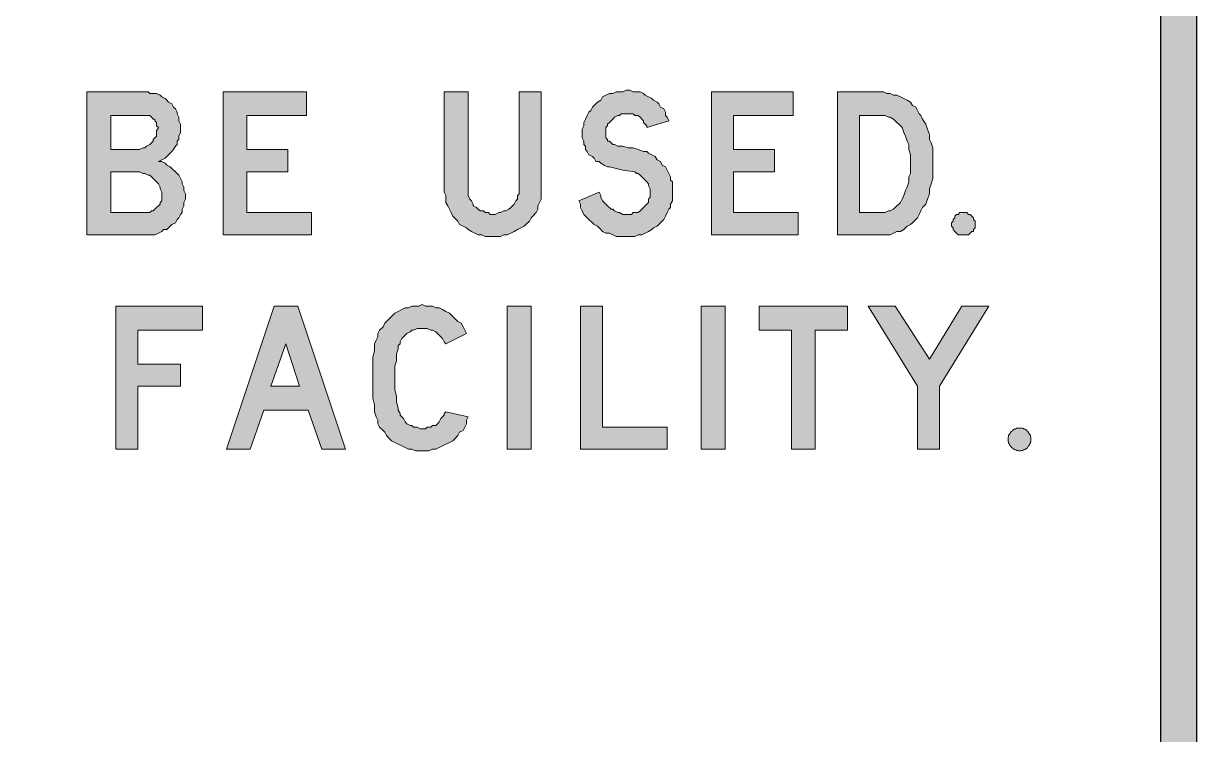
# Model space of a CAD drawing. Extents: x 171 to 1038, y -1303 to 275.
# Drawn here: x 310.28 to 343.08, y 164.64 to 184.52 of the extents above; entities that cross this region are included whole.
import ezdxf

# ---------------------------------------------------------------- set-up
doc = ezdxf.new("R2010")
doc.units = 0
doc.header["$LTSCALE"] = 12
doc.header["$MEASUREMENT"] = 0
doc.layers.get('0').update_dxf_attribs({"linetype": 'CONTINUOUS'})
for name, color, linetype in [('L25', 1, 'CONTINUOUS'), ('L35', 3, 'CONTINUOUS'), ('T25', 1, 'CONTINUOUS')]:
    doc.layers.add(name, color=color, linetype=linetype)

msp = doc.modelspace()

# ---------------------------------------------------------------- hatches: boundary and pattern name
at = {"layer": 'L25'}
h = msp.add_hatch(color=256, dxfattribs=at)
edge = h.paths.add_edge_path(flags=16)
edge.add_line((333.08, 141.06), (203.08, 141.06))
edge.add_arc((203.08, 150.06), 9, 180, 270, ccw=False)
edge.add_line((194.08, 150.06), (194.08, 265.06))
edge.add_arc((203.08, 265.06), 9, 90, 180, ccw=False)
edge.add_line((203.08, 274.06), (333.08, 274.06))
edge.add_arc((333.08, 265.06), 9, 0, 90, ccw=False)
edge.add_line((342.08, 265.06), (342.08, 150.06))
edge.add_arc((333.08, 150.06), 9, -90, 0, ccw=False)
edge = h.paths.add_edge_path()
edge.add_line((333.08, 140.06), (203.08, 140.06))
edge.add_arc((203.08, 150.06), 10, 180, 270, ccw=False)
edge.add_line((193.08, 150.06), (193.08, 265.06))
edge.add_arc((203.08, 265.06), 10, 90, 180, ccw=False)
edge.add_line((203.08, 275.06), (333.08, 275.06))
edge.add_arc((333.08, 265.06), 10, 0, 90, ccw=False)
edge.add_line((343.08, 265.06), (343.08, 150.06))
edge.add_arc((333.08, 150.06), 10, -90, 0, ccw=False)
msp.add_hatch(color=256, dxfattribs=at).paths.add_polyline_path([(337.814, 172.891), (337.814, 172.863), (337.814, 172.836), (337.828, 172.822), (337.828, 172.794), (337.842, 172.766), (337.856, 172.738), (337.87, 172.724), (337.884, 172.697), (337.897, 172.683), (337.925, 172.655), (337.939, 172.641), (337.967, 172.627), (337.981, 172.613), (338.009, 172.599), (338.036, 172.599), (338.05, 172.585), (338.078, 172.585), (338.106, 172.572), (338.134, 172.572), (338.161, 172.572), (338.189, 172.585), (338.217, 172.585), (338.245, 172.599), (338.259, 172.599), (338.287, 172.613), (338.314, 172.627), (338.328, 172.641), (338.356, 172.655), (338.37, 172.683), (338.384, 172.697), (338.398, 172.724), (338.412, 172.738), (338.425, 172.766), (338.439, 172.794), (338.439, 172.822), (338.453, 172.836), (338.453, 172.863), (338.453, 172.891), (338.453, 172.919), (338.453, 172.947), (338.439, 172.975), (338.439, 173.002), (338.425, 173.03), (338.412, 173.044), (338.398, 173.072), (338.384, 173.086), (338.37, 173.113), (338.356, 173.127), (338.328, 173.141), (338.314, 173.169), (338.287, 173.183), (338.259, 173.183), (338.245, 173.197), (338.217, 173.211), (338.189, 173.211), (338.161, 173.211), (338.134, 173.211), (338.106, 173.211), (338.078, 173.211), (338.05, 173.211), (338.036, 173.197), (338.009, 173.183), (337.981, 173.183), (337.967, 173.169), (337.939, 173.141), (337.925, 173.127), (337.897, 173.113), (337.884, 173.086), (337.87, 173.072), (337.856, 173.044), (337.842, 173.03), (337.828, 173.002), (337.828, 172.975), (337.814, 172.947), (337.814, 172.919)])
at = {"layer": 'T25'}
h = msp.add_hatch(color=256, dxfattribs=at)
h.paths.add_polyline_path([(314.147, 180.709), (314.242, 180.757), (314.29, 180.804), (314.337, 180.852), (314.432, 180.947), (314.48, 180.995), (314.527, 181.09), (314.575, 181.138), (314.575, 181.233), (314.623, 181.28), (314.623, 181.376), (314.67, 181.471), (314.67, 181.566), (314.67, 181.661), (314.67, 181.709), (314.623, 181.804), (314.623, 181.899), (314.575, 181.994), (314.575, 182.042), (314.527, 182.137), (314.48, 182.185), (314.432, 182.28), (314.337, 182.327), (314.29, 182.375), (314.242, 182.423), (314.147, 182.47), (314.099, 182.518), (314.004, 182.565), (313.909, 182.565), (313.814, 182.565), (313.766, 182.613), (313.671, 182.613), (312.053, 182.613), (312.053, 178.615), (313.671, 178.615), (313.766, 178.615), (313.861, 178.615), (313.956, 178.615), (314.052, 178.663), (314.147, 178.71), (314.194, 178.758), (314.29, 178.758), (314.385, 178.853), (314.432, 178.901), (314.527, 178.948), (314.575, 179.043), (314.623, 179.091), (314.67, 179.186), (314.718, 179.234), (314.718, 179.329), (314.765, 179.424), (314.765, 179.519), (314.813, 179.615), (314.813, 179.662), (314.813, 179.757), (314.765, 179.853), (314.765, 179.948), (314.718, 180.043), (314.718, 180.091), (314.67, 180.186), (314.623, 180.281), (314.575, 180.328), (314.527, 180.376), (314.432, 180.471), (314.385, 180.519), (314.29, 180.566), (314.242, 180.614), (314.147, 180.662), (314.052, 180.662)])
h.paths.add_polyline_path([(313.48, 180.376), (313.528, 180.376), (313.623, 180.328), (313.671, 180.328), (313.766, 180.281), (313.814, 180.281), (313.861, 180.233), (313.909, 180.186), (313.956, 180.138), (314.004, 180.091), (314.052, 180.043), (314.099, 179.948), (314.099, 179.9), (314.147, 179.805), (314.147, 179.757), (314.147, 179.662), (314.147, 179.615), (314.147, 179.567), (314.099, 179.519), (314.099, 179.472), (314.052, 179.424), (314.004, 179.377), (313.956, 179.329), (313.909, 179.281), (313.861, 179.281), (313.814, 179.234), (313.766, 179.234), (313.718, 179.234), (312.719, 179.234), (312.719, 180.376)], flags=16)
h.paths.add_polyline_path([(312.719, 180.995), (312.719, 181.947), (313.671, 181.947), (313.718, 181.947), (313.766, 181.947), (313.814, 181.947), (313.861, 181.899), (313.909, 181.852), (313.956, 181.852), (313.956, 181.804), (314.004, 181.756), (314.004, 181.709), (314.004, 181.661), (314.052, 181.614), (314.004, 181.518), (314.004, 181.471), (314.004, 181.376), (313.956, 181.328), (313.909, 181.28), (313.909, 181.233), (313.861, 181.185), (313.814, 181.138), (313.718, 181.09), (313.671, 181.042), (313.623, 181.042), (313.528, 180.995), (313.48, 180.995)], flags=16)
h.paths.add_polyline_path([(317.669, 180.995), (316.526, 180.995), (316.526, 181.947), (318.192, 181.947), (318.192, 182.613), (315.86, 182.613), (315.86, 178.615), (318.335, 178.615), (318.335, 179.234), (316.526, 179.234), (316.526, 180.376), (317.669, 180.376)])
h.paths.add_polyline_path([(322.714, 182.613), (322.047, 182.613), (322.047, 179.9), (322.047, 179.805), (322.095, 179.71), (322.095, 179.615), (322.095, 179.519), (322.143, 179.424), (322.19, 179.329), (322.238, 179.234), (322.285, 179.139), (322.333, 179.091), (322.428, 178.996), (322.476, 178.901), (322.571, 178.853), (322.666, 178.805), (322.714, 178.758), (322.809, 178.71), (322.904, 178.663), (322.999, 178.615), (323.094, 178.615), (323.19, 178.568), (323.332, 178.568), (323.428, 178.568), (323.523, 178.568), (323.618, 178.568), (323.713, 178.615), (323.808, 178.615), (323.904, 178.663), (323.999, 178.71), (324.094, 178.758), (324.189, 178.805), (324.284, 178.853), (324.332, 178.901), (324.427, 178.996), (324.475, 179.091), (324.522, 179.139), (324.617, 179.234), (324.665, 179.329), (324.665, 179.424), (324.713, 179.519), (324.76, 179.615), (324.76, 179.71), (324.76, 179.805), (324.76, 179.9), (324.76, 182.613), (324.142, 182.613), (324.142, 179.9), (324.142, 179.853), (324.142, 179.757), (324.094, 179.71), (324.094, 179.615), (324.046, 179.567), (323.999, 179.472), (323.951, 179.424), (323.904, 179.377), (323.856, 179.329), (323.761, 179.281), (323.713, 179.281), (323.618, 179.234), (323.57, 179.234), (323.475, 179.186), (323.428, 179.186), (323.332, 179.186), (323.285, 179.234), (323.19, 179.234), (323.142, 179.281), (323.047, 179.281), (322.999, 179.329), (322.952, 179.377), (322.857, 179.424), (322.857, 179.472), (322.809, 179.567), (322.761, 179.615), (322.714, 179.71), (322.714, 179.757), (322.714, 179.853), (322.714, 179.9)])
h.paths.add_polyline_path([(328.377, 180.138), (328.377, 180.233), (328.33, 180.328), (328.282, 180.424), (328.235, 180.519), (328.139, 180.566), (328.092, 180.662), (327.997, 180.709), (327.949, 180.804), (327.854, 180.852), (327.759, 180.9), (327.711, 180.947), (327.616, 180.947), (327.473, 180.995), (327.33, 181.042), (327.188, 181.042), (327.045, 181.09), (326.95, 181.09), (326.902, 181.09), (326.807, 181.138), (326.759, 181.138), (326.712, 181.185), (326.664, 181.233), (326.616, 181.233), (326.616, 181.28), (326.569, 181.328), (326.569, 181.376), (326.569, 181.423), (326.569, 181.471), (326.569, 181.518), (326.569, 181.614), (326.616, 181.661), (326.616, 181.709), (326.664, 181.756), (326.712, 181.804), (326.759, 181.852), (326.807, 181.899), (326.902, 181.947), (326.95, 181.947), (326.997, 181.994), (327.092, 181.994), (327.14, 181.994), (327.235, 181.994), (327.283, 181.994), (327.33, 181.994), (327.378, 181.947), (327.473, 181.947), (327.521, 181.899), (327.568, 181.852), (327.616, 181.804), (327.616, 181.756), (327.664, 181.709), (327.711, 181.661), (327.711, 181.614), (328.33, 181.804), (328.282, 181.899), (328.235, 181.947), (328.235, 182.042), (328.187, 182.137), (328.092, 182.185), (328.044, 182.28), (327.997, 182.327), (327.902, 182.375), (327.854, 182.423), (327.759, 182.47), (327.664, 182.518), (327.616, 182.565), (327.521, 182.613), (327.426, 182.613), (327.33, 182.613), (327.235, 182.661), (327.14, 182.661), (327.045, 182.613), (326.95, 182.613), (326.854, 182.613), (326.759, 182.565), (326.664, 182.565), (326.569, 182.518), (326.474, 182.47), (326.426, 182.375), (326.331, 182.327), (326.283, 182.28), (326.188, 182.185), (326.141, 182.089), (326.093, 182.042), (326.045, 181.947), (325.998, 181.852), (325.95, 181.756), (325.95, 181.661), (325.903, 181.566), (325.903, 181.471), (325.903, 181.376), (325.903, 181.328), (325.95, 181.233), (325.95, 181.138), (325.998, 181.09), (325.998, 180.995), (326.045, 180.947), (326.093, 180.852), (326.188, 180.804), (326.236, 180.757), (326.283, 180.662), (326.378, 180.662), (326.426, 180.614), (326.521, 180.566), (326.616, 180.519), (326.664, 180.519), (326.854, 180.471), (327.045, 180.424), (327.378, 180.376), (327.426, 180.328), (327.473, 180.328), (327.521, 180.281), (327.568, 180.233), (327.616, 180.186), (327.664, 180.138), (327.711, 180.091), (327.759, 180.043), (327.759, 179.995), (327.806, 179.9), (327.806, 179.853), (327.806, 179.805), (327.806, 179.71), (327.806, 179.662), (327.759, 179.615), (327.759, 179.519), (327.711, 179.472), (327.664, 179.424), (327.616, 179.377), (327.568, 179.329), (327.521, 179.281), (327.473, 179.234), (327.426, 179.234), (327.33, 179.234), (327.283, 179.186), (327.188, 179.186), (327.14, 179.186), (327.045, 179.186), (326.95, 179.234), (326.902, 179.234), (326.807, 179.281), (326.759, 179.329), (326.712, 179.329), (326.616, 179.424), (326.569, 179.472), (326.521, 179.519), (326.474, 179.567), (326.426, 179.662), (326.426, 179.71), (326.378, 179.805), (325.807, 179.567), (325.855, 179.472), (325.855, 179.377), (325.903, 179.281), (325.95, 179.186), (326.045, 179.091), (326.093, 179.043), (326.188, 178.948), (326.236, 178.901), (326.331, 178.853), (326.426, 178.758), (326.474, 178.71), (326.569, 178.663), (326.664, 178.663), (326.759, 178.615), (326.854, 178.568), (326.997, 178.568), (327.092, 178.568), (327.188, 178.568), (327.283, 178.568), (327.378, 178.568), (327.473, 178.615), (327.568, 178.615), (327.664, 178.663), (327.759, 178.71), (327.854, 178.758), (327.902, 178.805), (327.997, 178.853), (328.044, 178.901), (328.139, 178.996), (328.187, 179.043), (328.235, 179.139), (328.282, 179.234), (328.33, 179.329), (328.377, 179.377), (328.377, 179.472), (328.425, 179.567), (328.425, 179.662), (328.425, 179.757), (328.425, 179.853), (328.425, 179.948), (328.425, 180.091)])
h.paths.add_polyline_path([(331.281, 180.995), (330.138, 180.995), (330.138, 181.947), (331.804, 181.947), (331.804, 182.613), (329.52, 182.613), (329.52, 178.615), (331.947, 178.615), (331.947, 179.234), (330.138, 179.234), (330.138, 180.376), (331.281, 180.376)])
h.paths.add_polyline_path([(335.707, 180.328), (335.707, 180.471), (335.707, 180.614), (335.707, 180.757), (335.707, 180.9), (335.707, 181.042), (335.659, 181.185), (335.612, 181.28), (335.612, 181.423), (335.564, 181.566), (335.517, 181.709), (335.421, 181.852), (335.374, 181.947), (335.326, 181.994), (335.279, 182.089), (335.231, 182.185), (335.136, 182.232), (335.088, 182.327), (334.993, 182.375), (334.898, 182.423), (334.803, 182.47), (334.707, 182.518), (334.612, 182.518), (334.517, 182.565), (334.422, 182.565), (334.327, 182.613), (334.232, 182.613), (333.042, 182.613), (333.042, 178.615), (334.232, 178.615), (334.327, 178.615), (334.422, 178.615), (334.517, 178.615), (334.612, 178.663), (334.707, 178.71), (334.803, 178.71), (334.898, 178.758), (334.993, 178.853), (335.088, 178.901), (335.136, 178.948), (335.231, 179.043), (335.279, 179.091), (335.326, 179.186), (335.374, 179.281), (335.421, 179.377), (335.517, 179.472), (335.564, 179.615), (335.612, 179.757), (335.612, 179.9), (335.659, 180.043), (335.707, 180.186)])
h.paths.add_polyline_path([(335.088, 180.328), (335.041, 180.233), (335.041, 180.091), (334.993, 179.948), (334.945, 179.853), (334.898, 179.71), (334.85, 179.615), (334.803, 179.519), (334.755, 179.472), (334.707, 179.424), (334.66, 179.377), (334.612, 179.329), (334.517, 179.281), (334.47, 179.281), (334.374, 179.234), (334.327, 179.234), (334.232, 179.234), (333.66, 179.234), (333.66, 181.947), (334.232, 181.947), (334.327, 181.947), (334.374, 181.947), (334.47, 181.899), (334.517, 181.899), (334.612, 181.852), (334.66, 181.804), (334.707, 181.756), (334.755, 181.709), (334.803, 181.661), (334.85, 181.614), (334.898, 181.471), (334.945, 181.376), (334.993, 181.233), (335.041, 181.138), (335.041, 180.995), (335.088, 180.852), (335.088, 180.709), (335.088, 180.614), (335.088, 180.471)], flags=16)
h.paths.add_polyline_path([(336.897, 178.948), (336.897, 178.996), (336.849, 179.043), (336.849, 179.091), (336.802, 179.139), (336.754, 179.186), (336.706, 179.186), (336.659, 179.234), (336.611, 179.234), (336.564, 179.234), (336.516, 179.234), (336.468, 179.234), (336.421, 179.186), (336.373, 179.186), (336.326, 179.139), (336.326, 179.091), (336.278, 179.043), (336.278, 178.996), (336.231, 178.948), (336.231, 178.901), (336.231, 178.853), (336.278, 178.805), (336.278, 178.758), (336.326, 178.71), (336.373, 178.663), (336.421, 178.615), (336.468, 178.615), (336.516, 178.615), (336.564, 178.615), (336.611, 178.615), (336.659, 178.615), (336.706, 178.615), (336.754, 178.663), (336.802, 178.71), (336.849, 178.71), (336.849, 178.758), (336.897, 178.805), (336.897, 178.853), (336.897, 178.901)])
h = msp.add_hatch(color=256, dxfattribs=at)
h.paths.add_polyline_path([(301.391, 174.808), (301.439, 174.855), (301.534, 174.95), (301.582, 174.998), (301.629, 175.093), (301.677, 175.141), (301.677, 175.236), (301.725, 175.283), (301.725, 175.379), (301.772, 175.474), (301.772, 175.569), (301.772, 175.664), (301.772, 175.712), (301.725, 175.807), (301.725, 175.902), (301.677, 175.997), (301.677, 176.045), (301.629, 176.14), (301.582, 176.188), (301.534, 176.283), (301.439, 176.331), (301.391, 176.378), (301.344, 176.426), (301.249, 176.473), (301.201, 176.521), (301.106, 176.569), (301.011, 176.569), (300.916, 176.569), (300.868, 176.616), (300.773, 176.616), (299.155, 176.616), (299.155, 172.618), (300.773, 172.618), (300.868, 172.618), (300.963, 172.618), (301.058, 172.618), (301.153, 172.666), (301.249, 172.713), (301.296, 172.761), (301.391, 172.761), (301.487, 172.856), (301.534, 172.904), (301.629, 172.951), (301.677, 173.047), (301.725, 173.094), (301.772, 173.189), (301.82, 173.237), (301.82, 173.332), (301.867, 173.427), (301.867, 173.523), (301.915, 173.618), (301.915, 173.665), (301.915, 173.76), (301.867, 173.856), (301.867, 173.951), (301.82, 174.046), (301.82, 174.094), (301.772, 174.189), (301.725, 174.284), (301.677, 174.332), (301.629, 174.379), (301.534, 174.474), (301.487, 174.522), (301.391, 174.57), (301.344, 174.617), (301.249, 174.665), (301.153, 174.665), (301.249, 174.712), (301.344, 174.76)])
h.paths.add_polyline_path([(299.821, 174.998), (299.821, 175.95), (300.773, 175.95), (300.82, 175.95), (300.868, 175.95), (300.916, 175.95), (300.963, 175.902), (301.011, 175.855), (301.058, 175.855), (301.058, 175.807), (301.106, 175.759), (301.106, 175.712), (301.106, 175.664), (301.153, 175.617), (301.106, 175.521), (301.106, 175.474), (301.106, 175.379), (301.058, 175.331), (301.011, 175.283), (301.011, 175.236), (300.963, 175.188), (300.868, 175.141), (300.82, 175.093), (300.773, 175.046), (300.725, 175.046), (300.63, 174.998), (300.582, 174.998)], flags=16)
h.paths.add_polyline_path([(300.582, 174.379), (300.63, 174.379), (300.725, 174.332), (300.773, 174.332), (300.868, 174.284), (300.916, 174.284), (300.963, 174.236), (301.011, 174.189), (301.058, 174.141), (301.106, 174.094), (301.153, 174.046), (301.201, 173.951), (301.201, 173.903), (301.249, 173.808), (301.249, 173.76), (301.249, 173.665), (301.249, 173.618), (301.249, 173.57), (301.201, 173.523), (301.201, 173.475), (301.153, 173.427), (301.106, 173.38), (301.058, 173.332), (301.011, 173.285), (300.963, 173.285), (300.916, 173.237), (300.868, 173.237), (300.82, 173.237), (299.821, 173.237), (299.821, 174.379)], flags=16)
h.paths.add_polyline_path([(304.771, 174.998), (303.628, 174.998), (303.628, 175.95), (305.294, 175.95), (305.294, 176.616), (302.962, 176.616), (302.962, 172.618), (305.437, 172.618), (305.437, 173.237), (303.628, 173.237), (303.628, 174.379), (304.771, 174.379)])
h.paths.add_polyline_path([(309.197, 174.617), (309.197, 174.76), (309.197, 174.903), (309.149, 175.046), (309.149, 175.188), (309.102, 175.283), (309.054, 175.426), (309.007, 175.569), (308.959, 175.712), (308.911, 175.855), (308.864, 175.95), (308.816, 175.997), (308.769, 176.093), (308.673, 176.188), (308.626, 176.235), (308.531, 176.331), (308.483, 176.378), (308.388, 176.426), (308.293, 176.473), (308.197, 176.521), (308.102, 176.521), (308.007, 176.569), (307.912, 176.569), (307.817, 176.616), (307.721, 176.616), (306.532, 176.616), (306.532, 172.618), (307.721, 172.618), (307.817, 172.618), (307.912, 172.618), (308.007, 172.618), (308.102, 172.666), (308.197, 172.713), (308.293, 172.713), (308.388, 172.761), (308.483, 172.856), (308.531, 172.904), (308.626, 172.951), (308.673, 173.047), (308.769, 173.094), (308.816, 173.189), (308.864, 173.285), (308.911, 173.38), (308.959, 173.475), (309.007, 173.618), (309.054, 173.76), (309.102, 173.903), (309.149, 174.046), (309.149, 174.189), (309.197, 174.332), (309.197, 174.474)])
h.paths.add_polyline_path([(307.15, 175.95), (307.721, 175.95), (307.769, 175.95), (307.864, 175.95), (307.959, 175.902), (308.007, 175.902), (308.055, 175.855), (308.15, 175.807), (308.197, 175.759), (308.245, 175.712), (308.293, 175.664), (308.34, 175.617), (308.388, 175.474), (308.435, 175.379), (308.483, 175.236), (308.483, 175.141), (308.531, 174.998), (308.578, 174.855), (308.578, 174.712), (308.578, 174.617), (308.578, 174.474), (308.578, 174.332), (308.531, 174.236), (308.483, 174.094), (308.483, 173.951), (308.435, 173.856), (308.388, 173.713), (308.34, 173.618), (308.293, 173.523), (308.245, 173.475), (308.197, 173.427), (308.15, 173.38), (308.055, 173.332), (308.007, 173.285), (307.959, 173.285), (307.864, 173.237), (307.769, 173.237), (307.721, 173.237), (307.15, 173.237)], flags=16)
h.paths.add_polyline_path([(314.67, 174.998), (313.48, 174.998), (313.48, 175.95), (315.289, 175.95), (315.289, 176.616), (312.862, 176.616), (312.862, 172.618), (313.48, 172.618), (313.48, 174.379), (314.67, 174.379)])
h.paths.add_polyline_path([(317.954, 176.616), (317.288, 176.616), (315.955, 172.618), (316.622, 172.618), (317.002, 173.713), (318.24, 173.713), (318.621, 172.618), (319.287, 172.618)])
h.paths.add_polyline_path([(317.193, 174.379), (317.621, 175.569), (318.002, 174.379)], flags=16)
h.paths.add_polyline_path([(320.667, 174.427), (320.667, 174.617), (320.667, 174.76), (320.667, 174.95), (320.715, 175.093), (320.715, 175.283), (320.762, 175.426), (320.762, 175.521), (320.81, 175.569), (320.81, 175.617), (320.858, 175.712), (320.905, 175.759), (320.953, 175.807), (321, 175.855), (321.096, 175.902), (321.143, 175.95), (321.191, 175.95), (321.286, 175.997), (321.381, 175.997), (321.429, 175.997), (321.524, 175.997), (321.571, 175.997), (321.667, 175.95), (321.714, 175.95), (321.809, 175.902), (321.857, 175.855), (321.905, 175.807), (321.952, 175.759), (322, 175.712), (322.047, 175.617), (322.095, 175.569), (322.666, 175.855), (322.619, 175.95), (322.571, 176.045), (322.523, 176.14), (322.428, 176.188), (322.333, 176.283), (322.285, 176.331), (322.19, 176.426), (322.095, 176.473), (322, 176.521), (321.905, 176.569), (321.809, 176.569), (321.714, 176.616), (321.619, 176.616), (321.524, 176.616), (321.429, 176.664), (321.333, 176.616), (321.238, 176.616), (321.143, 176.616), (321.048, 176.569), (320.953, 176.569), (320.858, 176.521), (320.762, 176.473), (320.667, 176.426), (320.572, 176.331), (320.524, 176.283), (320.429, 176.188), (320.382, 176.14), (320.334, 176.045), (320.239, 175.95), (320.191, 175.855), (320.191, 175.759), (320.144, 175.664), (320.096, 175.569), (320.096, 175.379), (320.048, 175.188), (320.048, 174.998), (320.048, 174.808), (320.048, 174.617), (320.048, 174.427), (320.048, 174.236), (320.048, 174.046), (320.096, 173.856), (320.096, 173.665), (320.144, 173.523), (320.191, 173.427), (320.191, 173.332), (320.239, 173.237), (320.334, 173.142), (320.382, 173.094), (320.429, 172.999), (320.524, 172.904), (320.572, 172.856), (320.667, 172.809), (320.762, 172.761), (320.858, 172.713), (320.953, 172.666), (321.048, 172.618), (321.143, 172.618), (321.238, 172.571), (321.333, 172.571), (321.429, 172.571), (321.524, 172.571), (321.619, 172.571), (321.714, 172.618), (321.809, 172.618), (321.905, 172.666), (322, 172.713), (322.095, 172.761), (322.19, 172.809), (322.285, 172.856), (322.333, 172.904), (322.428, 172.999), (322.476, 173.094), (322.571, 173.142), (322.619, 173.237), (322.666, 173.332), (322.666, 173.427), (322.714, 173.523), (322.095, 173.665), (322.047, 173.618), (322.047, 173.57), (322, 173.523), (321.952, 173.475), (321.905, 173.38), (321.857, 173.332), (321.809, 173.285), (321.714, 173.285), (321.667, 173.237), (321.571, 173.237), (321.524, 173.189), (321.429, 173.189), (321.381, 173.189), (321.286, 173.237), (321.191, 173.237), (321.143, 173.285), (321.096, 173.285), (321, 173.332), (320.953, 173.38), (320.905, 173.475), (320.858, 173.523), (320.81, 173.57), (320.81, 173.618), (320.762, 173.713), (320.762, 173.76), (320.715, 173.951), (320.715, 174.094), (320.667, 174.284)])
h.paths.add_polyline_path([(324.475, 176.616), (323.808, 176.616), (323.808, 172.618), (324.475, 172.618)])
h.paths.add_polyline_path([(326.474, 176.616), (325.855, 176.616), (325.855, 172.618), (328.282, 172.618), (328.282, 173.237), (326.474, 173.237)])
h.paths.add_polyline_path([(329.9, 176.616), (329.234, 176.616), (329.234, 172.618), (329.9, 172.618)])
h.paths.add_polyline_path([(332.423, 175.95), (333.327, 175.95), (333.327, 176.616), (330.852, 176.616), (330.852, 175.95), (331.757, 175.95), (331.757, 172.618), (332.423, 172.618)])
h.paths.add_polyline_path([(335.897, 174.379), (337.278, 176.616), (336.516, 176.616), (335.612, 175.141), (334.66, 176.616), (333.898, 176.616), (335.279, 174.379), (335.279, 172.618), (335.897, 172.618)])

# ---------------------------------------------------------------- linework, layer by layer
at = {"color": 3, "lineweight": 0}
for points in [[(312.053, 182.613), (313.671, 182.613)], [(312.053, 182.613), (312.053, 178.615), (313.671, 178.615), (313.766, 178.615), (313.861, 178.615), (313.956, 178.615), (314.052, 178.663), (314.147, 178.71), (314.194, 178.758), (314.29, 178.758), (314.385, 178.853), (314.432, 178.901), (314.527, 178.948), (314.575, 179.043), (314.623, 179.091), (314.67, 179.186), (314.718, 179.234), (314.718, 179.329), (314.765, 179.424), (314.765, 179.519), (314.813, 179.615), (314.813, 179.662), (314.813, 179.757), (314.765, 179.853), (314.765, 179.948), (314.718, 180.043), (314.718, 180.091), (314.67, 180.186), (314.623, 180.281), (314.575, 180.328), (314.527, 180.376), (314.432, 180.471), (314.385, 180.519), (314.29, 180.566), (314.242, 180.614), (314.147, 180.662), (314.052, 180.662)], [(314.48, 182.185), (314.432, 182.28), (314.337, 182.327), (314.29, 182.375), (314.242, 182.423), (314.147, 182.47), (314.099, 182.518), (314.004, 182.565), (313.909, 182.565), (313.814, 182.565), (313.766, 182.613), (313.671, 182.613)], [(315.86, 182.613), (318.192, 182.613), (318.192, 181.947), (316.526, 181.947), (316.526, 180.995), (317.669, 180.995), (317.669, 180.376), (316.526, 180.376), (316.526, 179.234), (318.335, 179.234), (318.335, 178.615), (315.86, 178.615), (315.86, 182.613), (315.86, 182.613)], [(322.047, 182.613), (322.714, 182.613), (322.714, 179.9), (322.714, 179.853), (322.714, 179.757), (322.714, 179.71), (322.761, 179.615), (322.809, 179.567), (322.857, 179.472), (322.857, 179.424), (322.952, 179.377), (322.999, 179.329), (323.047, 179.281), (323.142, 179.281), (323.19, 179.234), (323.285, 179.234), (323.332, 179.186), (323.428, 179.186), (323.475, 179.186), (323.57, 179.234), (323.618, 179.234), (323.713, 179.281), (323.761, 179.281), (323.856, 179.329), (323.904, 179.377), (323.951, 179.424), (323.999, 179.472), (324.046, 179.567), (324.094, 179.615), (324.094, 179.71), (324.142, 179.757), (324.142, 179.853), (324.142, 179.9), (324.142, 182.613), (324.76, 182.613), (324.76, 179.9)], [(322.047, 179.9), (322.047, 182.613)], [(327.14, 182.661), (327.045, 182.613), (326.95, 182.613), (326.854, 182.613), (326.759, 182.565), (326.664, 182.565), (326.569, 182.518), (326.474, 182.47), (326.426, 182.375), (326.331, 182.327), (326.283, 182.28), (326.188, 182.185), (326.141, 182.089), (326.093, 182.042), (326.045, 181.947), (325.998, 181.852), (325.95, 181.756), (325.95, 181.661), (325.903, 181.566), (325.903, 181.471), (325.903, 181.376), (325.903, 181.328), (325.95, 181.233), (325.95, 181.138), (325.998, 181.09), (325.998, 180.995), (326.045, 180.947), (326.093, 180.852), (326.188, 180.804), (326.236, 180.757), (326.283, 180.662), (326.378, 180.662), (326.426, 180.614), (326.521, 180.566), (326.616, 180.519), (326.664, 180.519)], [(327.711, 181.614), (328.33, 181.804), (328.282, 181.899), (328.235, 181.947), (328.235, 182.042), (328.187, 182.137), (328.092, 182.185), (328.044, 182.28), (327.997, 182.327), (327.902, 182.375), (327.854, 182.423), (327.759, 182.47), (327.664, 182.518), (327.616, 182.565), (327.521, 182.613), (327.426, 182.613), (327.33, 182.613), (327.235, 182.661), (327.14, 182.661)], [(329.52, 182.613), (331.804, 182.613), (331.804, 181.947), (330.138, 181.947), (330.138, 180.995), (331.281, 180.995), (331.281, 180.376), (330.138, 180.376), (330.138, 179.234), (331.947, 179.234), (331.947, 178.615), (329.52, 178.615), (329.52, 182.613), (329.52, 182.613)], [(333.042, 182.613), (334.232, 182.613)], [(334.232, 178.615), (333.042, 178.615), (333.042, 182.613)], [(335.421, 181.852), (335.374, 181.947), (335.326, 181.994), (335.279, 182.089), (335.231, 182.185), (335.136, 182.232), (335.088, 182.327), (334.993, 182.375), (334.898, 182.423), (334.803, 182.47), (334.707, 182.518), (334.612, 182.518), (334.517, 182.565), (334.422, 182.565), (334.327, 182.613), (334.232, 182.613)], [(314.48, 180.995), (314.527, 181.09), (314.575, 181.138), (314.575, 181.233), (314.623, 181.28), (314.623, 181.376), (314.67, 181.471), (314.67, 181.566), (314.67, 181.661), (314.67, 181.709), (314.623, 181.804), (314.623, 181.899), (314.575, 181.994), (314.575, 182.042), (314.527, 182.137), (314.48, 182.185)], [(312.719, 181.947), (313.671, 181.947)], [(313.48, 180.995), (312.719, 180.995), (312.719, 181.947)], [(314.052, 181.614), (314.004, 181.661), (314.004, 181.709), (314.004, 181.756), (313.956, 181.804), (313.956, 181.852), (313.909, 181.852), (313.861, 181.899), (313.814, 181.947), (313.766, 181.947), (313.718, 181.947), (313.671, 181.947)], [(327.14, 181.994), (327.092, 181.994), (326.997, 181.994), (326.95, 181.947), (326.902, 181.947), (326.807, 181.899), (326.759, 181.852), (326.712, 181.804), (326.664, 181.756), (326.616, 181.709), (326.616, 181.661)], [(327.711, 181.614), (327.711, 181.661), (327.664, 181.709), (327.616, 181.756), (327.616, 181.804), (327.568, 181.852), (327.521, 181.899), (327.473, 181.947), (327.378, 181.947), (327.33, 181.994), (327.283, 181.994), (327.235, 181.994), (327.14, 181.994)], [(333.66, 181.947), (334.232, 181.947)], [(334.232, 179.234), (333.66, 179.234), (333.66, 181.947)], [(334.85, 181.614), (334.803, 181.661), (334.755, 181.709), (334.707, 181.756), (334.66, 181.804), (334.612, 181.852), (334.517, 181.899), (334.47, 181.899), (334.374, 181.947), (334.327, 181.947), (334.232, 181.947)], [(335.421, 179.377), (335.517, 179.472), (335.564, 179.615), (335.612, 179.757), (335.612, 179.9), (335.659, 180.043), (335.707, 180.186), (335.707, 180.328), (335.707, 180.471), (335.707, 180.614), (335.707, 180.757), (335.707, 180.9), (335.707, 181.042), (335.659, 181.185), (335.612, 181.28), (335.612, 181.423), (335.564, 181.566), (335.517, 181.709), (335.421, 181.852)], [(313.48, 180.995), (313.528, 180.995), (313.623, 181.042), (313.671, 181.042), (313.718, 181.09), (313.814, 181.138), (313.861, 181.185), (313.909, 181.233), (313.909, 181.28), (313.956, 181.328), (314.004, 181.376), (314.004, 181.471), (314.004, 181.518), (314.052, 181.614)], [(326.616, 181.661), (326.569, 181.614), (326.569, 181.518), (326.569, 181.471), (326.569, 181.423), (326.569, 181.376), (326.569, 181.328), (326.616, 181.28), (326.616, 181.233), (326.664, 181.233), (326.712, 181.185), (326.759, 181.138)], [(334.85, 179.615), (334.898, 179.71), (334.945, 179.853), (334.993, 179.948), (335.041, 180.091), (335.041, 180.233), (335.088, 180.328), (335.088, 180.471), (335.088, 180.614), (335.088, 180.709), (335.088, 180.852), (335.041, 180.995), (335.041, 181.138), (334.993, 181.233), (334.945, 181.376), (334.898, 181.471), (334.85, 181.614)], [(326.378, 179.805), (325.807, 179.567), (325.855, 179.472), (325.855, 179.377), (325.903, 179.281), (325.95, 179.186), (326.045, 179.091), (326.093, 179.043), (326.188, 178.948), (326.236, 178.901), (326.331, 178.853), (326.426, 178.758), (326.474, 178.71), (326.569, 178.663), (326.664, 178.663), (326.759, 178.615), (326.854, 178.568), (326.997, 178.568), (327.092, 178.568), (327.188, 178.568), (327.283, 178.568), (327.378, 178.568), (327.473, 178.615), (327.568, 178.615), (327.664, 178.663), (327.759, 178.71), (327.854, 178.758), (327.902, 178.805), (327.997, 178.853), (328.044, 178.901), (328.139, 178.996), (328.187, 179.043), (328.235, 179.139), (328.282, 179.234), (328.33, 179.329), (328.377, 179.377), (328.377, 179.472), (328.425, 179.567), (328.425, 179.662), (328.425, 179.757), (328.425, 179.853), (328.425, 179.948), (328.425, 180.091), (328.377, 180.138), (328.377, 180.233), (328.33, 180.328), (328.282, 180.424), (328.235, 180.519), (328.139, 180.566), (328.092, 180.662), (327.997, 180.709), (327.949, 180.804), (327.854, 180.852), (327.759, 180.9), (327.711, 180.947), (327.616, 180.947), (327.473, 180.995), (327.33, 181.042), (327.188, 181.042), (327.045, 181.09)], [(326.759, 181.138), (326.807, 181.138), (326.902, 181.09), (326.95, 181.09), (327.045, 181.09)], [(314.052, 180.662), (314.147, 180.709), (314.242, 180.757), (314.29, 180.804), (314.337, 180.852), (314.432, 180.947), (314.48, 180.995)], [(327.045, 180.424), (326.854, 180.471), (326.664, 180.519)], [(327.045, 180.424), (327.378, 180.376)], [(312.719, 180.376), (313.48, 180.376)], [(313.718, 179.234), (312.719, 179.234), (312.719, 180.376)], [(314.147, 179.662), (314.147, 179.757), (314.147, 179.805), (314.099, 179.9), (314.099, 179.948), (314.052, 180.043), (314.004, 180.091), (313.956, 180.138), (313.909, 180.186), (313.861, 180.233), (313.814, 180.281), (313.766, 180.281), (313.671, 180.328), (313.623, 180.328), (313.528, 180.376), (313.48, 180.376)], [(327.806, 179.71), (327.806, 179.805), (327.806, 179.853), (327.806, 179.9), (327.759, 179.995), (327.759, 180.043), (327.711, 180.091), (327.664, 180.138), (327.616, 180.186), (327.568, 180.233), (327.521, 180.281), (327.473, 180.328), (327.426, 180.328), (327.378, 180.376)], [(322.047, 179.9), (322.047, 179.805), (322.095, 179.71), (322.095, 179.615), (322.095, 179.519), (322.143, 179.424), (322.19, 179.329), (322.238, 179.234), (322.285, 179.139), (322.333, 179.091), (322.428, 178.996), (322.476, 178.901), (322.571, 178.853), (322.666, 178.805), (322.714, 178.758), (322.809, 178.71), (322.904, 178.663), (322.999, 178.615), (323.094, 178.615), (323.19, 178.568), (323.332, 178.568), (323.428, 178.568)], [(323.428, 178.568), (323.523, 178.568), (323.618, 178.568), (323.713, 178.615), (323.808, 178.615), (323.904, 178.663), (323.999, 178.71), (324.094, 178.758), (324.189, 178.805), (324.284, 178.853), (324.332, 178.901), (324.427, 178.996), (324.475, 179.091), (324.522, 179.139), (324.617, 179.234), (324.665, 179.329), (324.665, 179.424), (324.713, 179.519), (324.76, 179.615), (324.76, 179.71), (324.76, 179.805), (324.76, 179.9)], [(326.378, 179.805), (326.426, 179.71), (326.426, 179.662), (326.474, 179.567), (326.521, 179.519), (326.569, 179.472), (326.616, 179.424), (326.712, 179.329), (326.759, 179.329), (326.807, 179.281), (326.902, 179.234), (326.95, 179.234), (327.045, 179.186), (327.14, 179.186), (327.188, 179.186), (327.283, 179.186)], [(313.718, 179.234), (313.766, 179.234), (313.814, 179.234), (313.861, 179.281), (313.909, 179.281), (313.956, 179.329), (314.004, 179.377), (314.052, 179.424), (314.099, 179.472), (314.099, 179.519), (314.147, 179.567), (314.147, 179.615), (314.147, 179.662)], [(327.283, 179.186), (327.33, 179.234), (327.426, 179.234), (327.473, 179.234), (327.521, 179.281), (327.568, 179.329), (327.616, 179.377), (327.664, 179.424), (327.711, 179.472), (327.759, 179.519), (327.759, 179.615), (327.806, 179.662), (327.806, 179.71)], [(334.232, 179.234), (334.327, 179.234), (334.374, 179.234), (334.47, 179.281), (334.517, 179.281), (334.612, 179.329), (334.66, 179.377), (334.707, 179.424), (334.755, 179.472), (334.803, 179.519), (334.85, 179.615)], [(334.232, 178.615), (334.327, 178.615), (334.422, 178.615), (334.517, 178.615), (334.612, 178.663), (334.707, 178.71), (334.803, 178.71), (334.898, 178.758), (334.993, 178.853), (335.088, 178.901), (335.136, 178.948), (335.231, 179.043), (335.279, 179.091), (335.326, 179.186), (335.374, 179.281), (335.421, 179.377)], [(336.231, 178.901), (336.231, 178.853), (336.278, 178.805), (336.278, 178.758), (336.326, 178.71), (336.373, 178.663), (336.421, 178.615), (336.468, 178.615), (336.516, 178.615), (336.564, 178.615), (336.611, 178.615), (336.659, 178.615), (336.706, 178.615), (336.754, 178.663), (336.802, 178.71), (336.849, 178.71), (336.849, 178.758), (336.897, 178.805), (336.897, 178.853), (336.897, 178.901), (336.897, 178.948), (336.897, 178.996), (336.849, 179.043), (336.849, 179.091), (336.802, 179.139), (336.754, 179.186), (336.706, 179.186), (336.659, 179.234), (336.611, 179.234), (336.564, 179.234), (336.516, 179.234), (336.468, 179.234), (336.421, 179.186), (336.373, 179.186), (336.326, 179.139), (336.326, 179.091), (336.278, 179.043), (336.278, 178.996), (336.231, 178.948), (336.231, 178.901), (336.231, 178.901)], [(312.862, 176.616), (315.289, 176.616), (315.289, 175.95), (313.48, 175.95), (313.48, 174.998), (314.67, 174.998), (314.67, 174.379), (313.48, 174.379), (313.48, 172.618), (312.862, 172.618), (312.862, 176.616), (312.862, 176.616)], [(315.955, 172.618), (317.288, 176.616), (317.954, 176.616), (319.287, 172.618), (318.621, 172.618), (318.24, 173.713), (317.002, 173.713), (316.622, 172.618), (315.955, 172.618), (315.955, 172.618)], [(321.429, 176.664), (321.333, 176.616), (321.238, 176.616), (321.143, 176.616), (321.048, 176.569), (320.953, 176.569), (320.858, 176.521), (320.762, 176.473), (320.667, 176.426), (320.572, 176.331), (320.524, 176.283), (320.429, 176.188), (320.382, 176.14), (320.334, 176.045), (320.239, 175.95), (320.191, 175.855), (320.191, 175.759), (320.144, 175.664), (320.096, 175.569), (320.096, 175.379), (320.048, 175.188), (320.048, 174.998), (320.048, 174.808), (320.048, 174.617), (320.048, 174.427), (320.048, 174.236), (320.048, 174.046), (320.096, 173.856), (320.096, 173.665), (320.144, 173.523), (320.191, 173.427), (320.191, 173.332), (320.239, 173.237), (320.334, 173.142), (320.382, 173.094), (320.429, 172.999), (320.524, 172.904), (320.572, 172.856), (320.667, 172.809), (320.762, 172.761), (320.858, 172.713), (320.953, 172.666), (321.048, 172.618), (321.143, 172.618), (321.238, 172.571), (321.333, 172.571), (321.429, 172.571), (321.524, 172.571), (321.619, 172.571), (321.714, 172.618), (321.809, 172.618), (321.905, 172.666), (322, 172.713), (322.095, 172.761), (322.19, 172.809), (322.285, 172.856), (322.333, 172.904), (322.428, 172.999), (322.476, 173.094), (322.571, 173.142), (322.619, 173.237), (322.666, 173.332), (322.666, 173.427), (322.714, 173.523), (322.095, 173.665)], [(322.333, 176.283), (322.285, 176.331), (322.19, 176.426), (322.095, 176.473), (322, 176.521), (321.905, 176.569), (321.809, 176.569), (321.714, 176.616), (321.619, 176.616), (321.524, 176.616), (321.429, 176.664)], [(323.808, 176.616), (324.475, 176.616), (324.475, 172.618), (323.808, 172.618), (323.808, 176.616), (323.808, 176.616)], [(325.855, 176.616), (326.474, 176.616), (326.474, 173.237), (328.282, 173.237), (328.282, 172.618), (325.855, 172.618), (325.855, 176.616), (325.855, 176.616)], [(329.234, 176.616), (329.9, 176.616), (329.9, 172.618), (329.234, 172.618), (329.234, 176.616), (329.234, 176.616)], [(330.852, 176.616), (330.852, 175.95), (331.757, 175.95), (331.757, 172.618), (332.423, 172.618), (332.423, 175.95), (333.327, 175.95), (333.327, 176.616), (330.852, 176.616), (330.852, 176.616)], [(333.898, 176.616), (334.66, 176.616), (335.612, 175.141), (336.516, 176.616), (337.278, 176.616), (335.897, 174.379), (335.897, 172.618), (335.279, 172.618), (335.279, 174.379), (333.898, 176.616), (333.898, 176.616)], [(322.666, 175.855), (322.619, 175.95), (322.571, 176.045), (322.523, 176.14), (322.428, 176.188), (322.333, 176.283)], [(321.429, 175.997), (321.381, 175.997), (321.286, 175.997), (321.191, 175.95), (321.143, 175.95), (321.096, 175.902), (321, 175.855), (320.953, 175.807), (320.905, 175.759), (320.858, 175.712), (320.81, 175.617), (320.81, 175.569), (320.762, 175.521), (320.762, 175.426), (320.715, 175.283), (320.715, 175.093), (320.667, 174.95), (320.667, 174.76), (320.667, 174.617), (320.667, 174.427), (320.667, 174.284), (320.715, 174.094), (320.715, 173.951), (320.762, 173.76), (320.762, 173.713), (320.81, 173.618), (320.81, 173.57), (320.858, 173.523), (320.905, 173.475), (320.953, 173.38), (321, 173.332), (321.096, 173.285), (321.143, 173.285), (321.191, 173.237), (321.286, 173.237), (321.381, 173.189), (321.429, 173.189), (321.524, 173.189), (321.571, 173.237), (321.667, 173.237), (321.714, 173.285), (321.809, 173.285), (321.857, 173.332), (321.905, 173.38), (321.952, 173.475), (322, 173.523), (322.047, 173.57), (322.047, 173.618), (322.095, 173.665)], [(321.905, 175.807), (321.857, 175.855), (321.809, 175.902), (321.714, 175.95), (321.667, 175.95), (321.571, 175.997), (321.524, 175.997), (321.429, 175.997)], [(322.095, 175.569), (322.666, 175.855)], [(318.002, 174.379), (317.193, 174.379), (317.621, 175.569), (318.002, 174.379), (318.002, 174.379)], [(322.095, 175.569), (322.047, 175.617), (322, 175.712), (321.952, 175.759), (321.905, 175.807)]]:
    msp.add_lwpolyline(points, dxfattribs=at)
at = {"color": 1, "lineweight": 0}
msp.add_lwpolyline([(337.814, 172.891), (337.814, 172.863), (337.814, 172.836), (337.828, 172.822), (337.828, 172.794), (337.842, 172.766), (337.856, 172.738), (337.87, 172.724), (337.884, 172.697), (337.897, 172.683), (337.925, 172.655), (337.939, 172.641), (337.967, 172.627), (337.981, 172.613), (338.009, 172.599), (338.036, 172.599), (338.05, 172.585), (338.078, 172.585), (338.106, 172.572), (338.134, 172.572), (338.161, 172.572), (338.189, 172.585), (338.217, 172.585), (338.245, 172.599), (338.259, 172.599), (338.287, 172.613), (338.314, 172.627), (338.328, 172.641), (338.356, 172.655), (338.37, 172.683), (338.384, 172.697), (338.398, 172.724), (338.412, 172.738), (338.425, 172.766), (338.439, 172.794), (338.439, 172.822), (338.453, 172.836), (338.453, 172.863), (338.453, 172.891), (338.453, 172.919), (338.453, 172.947), (338.439, 172.975), (338.439, 173.002), (338.425, 173.03), (338.412, 173.044), (338.398, 173.072), (338.384, 173.086), (338.37, 173.113), (338.356, 173.127), (338.328, 173.141), (338.314, 173.169), (338.287, 173.183), (338.259, 173.183), (338.245, 173.197), (338.217, 173.211), (338.189, 173.211), (338.161, 173.211), (338.134, 173.211), (338.106, 173.211), (338.078, 173.211), (338.05, 173.211), (338.036, 173.197), (338.009, 173.183), (337.981, 173.183), (337.967, 173.169), (337.939, 173.141), (337.925, 173.127), (337.897, 173.113), (337.884, 173.086), (337.87, 173.072), (337.856, 173.044), (337.842, 173.03), (337.828, 173.002), (337.828, 172.975), (337.814, 172.947), (337.814, 172.919), (337.814, 172.891), (337.814, 172.891)], dxfattribs=at)
at = {"layer": 'L35'}
for points in [[(333.08, 140.06), (203.08, 140.06, -0.414214), (193.08, 150.06), (193.08, 265.06, -0.414214), (203.08, 275.06), (333.08, 275.06, -0.414214), (343.08, 265.06), (343.08, 150.06, -0.414214)], [(333.08, 141.06), (203.08, 141.06, -0.414214), (194.08, 150.06), (194.08, 265.06, -0.414214), (203.08, 274.06), (333.08, 274.06, -0.414214), (342.08, 265.06), (342.08, 150.06, -0.414214)]]:
    msp.add_lwpolyline(points, format="xyb", close=True, dxfattribs=at)

doc.saveas('drawing.dxf')
